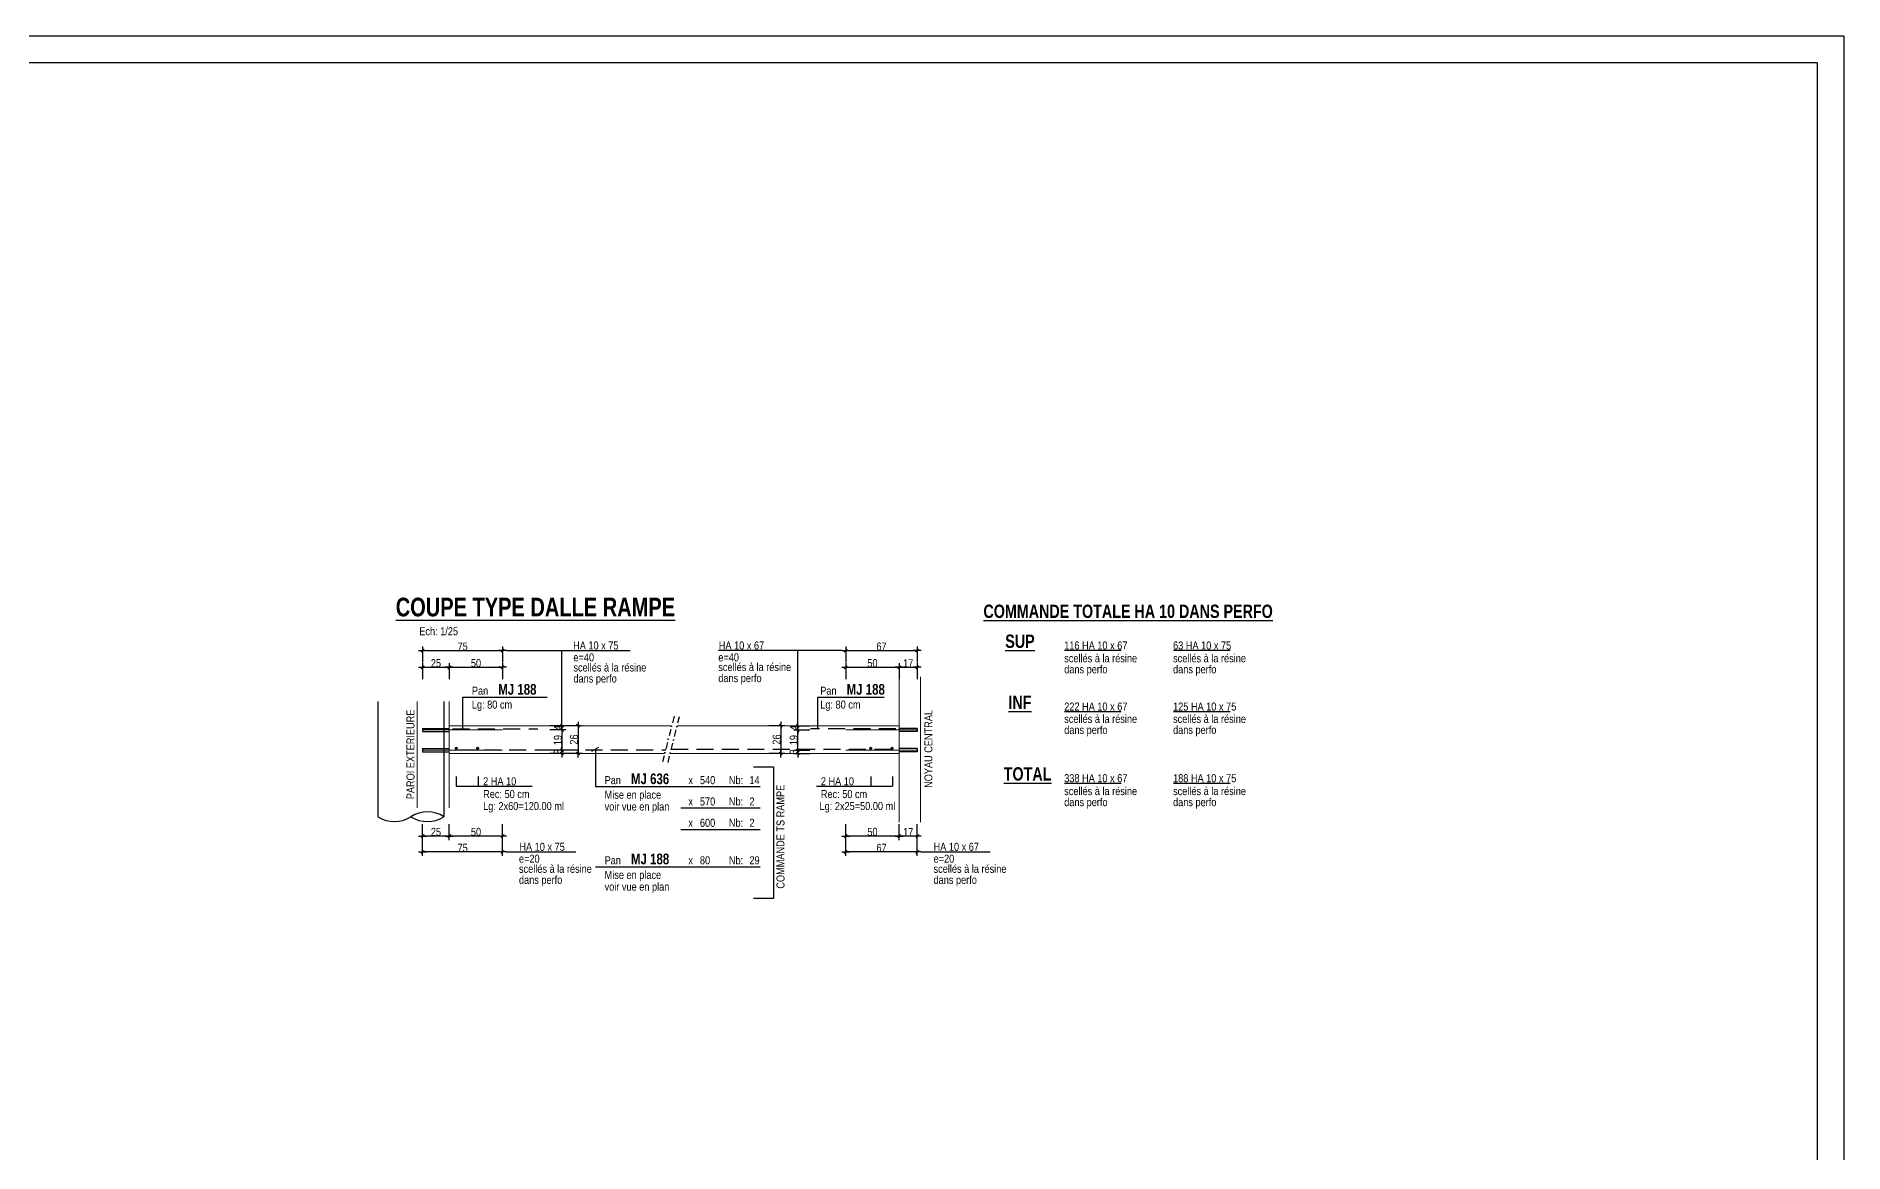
# Model space of a CAD drawing. Header units: metres. Extents: x 41786 to 48013, y -141861 to -137661.
# Drawn here: x 44625 to 48013, y -139754 to -137661 of the extents above; entities that cross this region are included whole.
import ezdxf
from ezdxf.enums import TextEntityAlignment as Align

# ---------------------------------------------------------------- set-up
doc = ezdxf.new("R2010")
doc.units = ezdxf.units.M
doc.header["$PDMODE"] = 65
doc.linetypes.add('INTERROMPU2', pattern=[9.525, 6.35, -3.175])
doc.linetypes.add('TIRETPTX2', pattern=[50.8, 25.4, -12.7, 0, -12.7])
for name, color, linetype in [('01-Cad  2', 1, 'Continuous'), ('01_cote_gen', 4, 'Continuous'), ('01_isolant ext', 2, 'TIRETPTX2'), ('01_linteaux', 3, 'Continuous'), ('01_murs_coup', 5, 'Continuous'), ('01_murs_sup', 2, 'INTERROMPU2'), ('01_texte', 230, 'Continuous'), ('AA_COTES', 2, 'Continuous')]:
    doc.layers.add(name, color=color, linetype=linetype)
doc.styles.add('ARIAL NA', font='ARIALN.TTF')
doc.styles.add('impact', font='impact.ttf')
doc.styles.add('STYLE2', font='ARIALN.TTF')
doc.dimstyles.new('JB25', dxfattribs={"dimscale": 0.1, "dimtxt": 150, "dimasz": 15, "dimexe": 0.1, "dimexo": 0.1, "dimgap": 0.09, "dimtad": 1, "dimdec": 1, "dimlfac": 0.5, "dimdsep": 46, "dimtxsty": 'STYLE2', "dimblk1": 'BOND_G', "dimblk2": 'BOND_D', "dimsah": 1, "dimcen": 1.5, "dimdle": 0.01, "dimse1": 1, "dimse2": 1, "dimclrd": 4, "dimclre": 2, "dimclrt": 6, "dimazin": 2, "dimtfac": 2.333333, "dimtdec": 1, "dimtix": 1, "dimtmove": 2, "dimatfit": 3, "dimldrblk": 'BOND_G', "dimfxl": 1, "dimtolj": 1, "dimtzin": 0, "dimarcsym": 0})

# ---------------------------------------------------------------- blocks, each defined once
blk = doc.blocks.new('BOND_G')
at = {"layer": 'AA_COTES', "color": 0}
for p, q in [((5, 0), (-5, 0)), ((1.8, 1.8), (-1.8, -1.8)), ((0, -5), (0, 15))]:
    blk.add_line(p, q, dxfattribs=at)
blk = doc.blocks.new('BOND_D')
at = {"layer": 'AA_COTES', "color": 0}
for p, q in [((5, 0), (-5, 0)), ((-1.8, -1.8), (1.8, 1.8)), ((0, 5), (0, -15))]:
    blk.add_line(p, q, dxfattribs=at)
blk = doc.blocks.new('*D2')
at = {"layer": '01_cote_gen', "color": 4, "lineweight": -2, "transparency": 16777216}
blk.add_line((45350.7, -138843.6), (45397.7, -138843.6), dxfattribs=at)
at = {"layer": 'DEFPOINTS', "color": 0, "lineweight": 0, "transparency": 16777216}
for p in [(45399.2, -138843.6), (45399.2, -138868.9), (45349.2, -138962.9)]:
    blk.add_point(p, dxfattribs=at)
at = {"layer": '01_cote_gen', "color": 4, "lineweight": -2, "transparency": 16777216, "xscale": 1.5, "yscale": 1.5, "zscale": 1.5, "rotation": 180}
blk.add_blockref('BOND_G', (45349.2, -138843.6), dxfattribs=at)
at = {"layer": '01_cote_gen', "color": 4, "lineweight": -2, "transparency": 16777216, "xscale": 1.5, "yscale": 1.5, "zscale": 1.5}
blk.add_blockref('BOND_D', (45399.2, -138843.6), dxfattribs=at)
at = {"layer": '01_cote_gen', "color": 6, "lineweight": 0, "transparency": 16777216, "insert": (45374.2, -138835.9), "char_height": 15, "attachment_point": 5, "style": 'STYLE2'}
blk.add_mtext('\\A1;25', dxfattribs=at)
blk = doc.blocks.new('*D3')
at = {"layer": '01_cote_gen', "color": 4, "lineweight": -2, "transparency": 16777216}
blk.add_line((45400.7, -138843.6), (45497.7, -138843.6), dxfattribs=at)
at = {"layer": 'DEFPOINTS', "color": 0, "lineweight": 0, "transparency": 16777216}
for p in [(45399.2, -138851.1), (45499.2, -138843.6), (45499.2, -138959.9)]:
    blk.add_point(p, dxfattribs=at)
at = {"layer": '01_cote_gen', "color": 4, "lineweight": -2, "transparency": 16777216, "xscale": 1.5, "yscale": 1.5, "zscale": 1.5, "rotation": 180}
blk.add_blockref('BOND_G', (45399.2, -138843.6), dxfattribs=at)
at = {"layer": '01_cote_gen', "color": 4, "lineweight": -2, "transparency": 16777216, "xscale": 1.5, "yscale": 1.5, "zscale": 1.5}
blk.add_blockref('BOND_D', (45499.2, -138843.6), dxfattribs=at)
at = {"layer": '01_cote_gen', "color": 6, "lineweight": 0, "transparency": 16777216, "insert": (45449.2, -138835.9), "char_height": 15, "attachment_point": 5, "style": 'STYLE2'}
blk.add_mtext('\\A1;50', dxfattribs=at)
blk = doc.blocks.new('*D4')
at = {"layer": '01_cote_gen', "color": 4, "lineweight": -2, "transparency": 16777216}
blk.add_line((45350.7, -138812.4), (45497.7, -138812.4), dxfattribs=at)
at = {"layer": 'DEFPOINTS', "color": 0, "lineweight": 0, "transparency": 16777216}
for p in [(45499.2, -138812.4), (45349.2, -138866.1), (45499.2, -138866.1)]:
    blk.add_point(p, dxfattribs=at)
at = {"layer": '01_cote_gen', "color": 4, "lineweight": -2, "transparency": 16777216, "xscale": 1.5, "yscale": 1.5, "zscale": 1.5, "rotation": 180}
blk.add_blockref('BOND_G', (45349.2, -138812.4), dxfattribs=at)
at = {"layer": '01_cote_gen', "color": 4, "lineweight": -2, "transparency": 16777216, "xscale": 1.5, "yscale": 1.5, "zscale": 1.5}
blk.add_blockref('BOND_D', (45499.2, -138812.4), dxfattribs=at)
at = {"layer": '01_cote_gen', "color": 6, "lineweight": 0, "transparency": 16777216, "insert": (45424.2, -138804.8), "char_height": 15, "attachment_point": 5, "style": 'STYLE2'}
blk.add_mtext('\\A1;75', dxfattribs=at)
blk = doc.blocks.new('*D5')
at = {"layer": '01_cote_gen', "color": 4, "lineweight": -2, "transparency": 16777216}
blk.add_line((46243.7, -138843.6), (46274.7, -138843.6), dxfattribs=at)
at = {"layer": 'DEFPOINTS', "color": 0, "lineweight": 0, "transparency": 16777216}
for p in [(46276.2, -138843.6), (46242.2, -138901.3), (46276.2, -138942.9)]:
    blk.add_point(p, dxfattribs=at)
at = {"layer": '01_cote_gen', "color": 4, "lineweight": -2, "transparency": 16777216, "xscale": 1.5, "yscale": 1.5, "zscale": 1.5, "rotation": 180}
blk.add_blockref('BOND_G', (46242.2, -138843.6), dxfattribs=at)
at = {"layer": '01_cote_gen', "color": 4, "lineweight": -2, "transparency": 16777216, "xscale": 1.5, "yscale": 1.5, "zscale": 1.5}
blk.add_blockref('BOND_D', (46276.2, -138843.6), dxfattribs=at)
at = {"layer": '01_cote_gen', "color": 6, "lineweight": 0, "transparency": 16777216, "insert": (46259.2, -138836), "char_height": 15, "attachment_point": 5, "style": 'STYLE2'}
blk.add_mtext('\\A1;17', dxfattribs=at)
blk = doc.blocks.new('*D6')
at = {"layer": '01_cote_gen', "color": 4, "lineweight": -2, "transparency": 16777216}
for p, q in [((45610.3, -138951.6), (45610.3, -138950.1)), ((45610.3, -138961.1), (45610.3, -138953.1)), ((45610.3, -138962.6), (45610.3, -138964.1))]:
    blk.add_line(p, q, dxfattribs=at)
at = {"layer": 'DEFPOINTS', "color": 0, "lineweight": 0, "transparency": 16777216}
for p in [(45531, -138961.1), (45575.7, -138953.1), (45610.3, -138953.1)]:
    blk.add_point(p, dxfattribs=at)
at = {"layer": '01_cote_gen', "color": 4, "lineweight": -2, "transparency": 16777216, "xscale": 1.5, "yscale": 1.5, "zscale": 1.5}
for name, p, rotation in [('BOND_D', (45610.3, -138953.1), 270), ('BOND_G', (45610.3, -138961.1), 90)]:
    blk.add_blockref(name, p, dxfattribs=dict(at, rotation=rotation))
at = {"layer": '01_cote_gen', "color": 6, "lineweight": 0, "transparency": 16777216, "insert": (45602.8, -138957.1), "char_height": 15, "attachment_point": 5, "rotation": 90, "style": 'STYLE2'}
blk.add_mtext('\\A1;4', dxfattribs=at)
blk = doc.blocks.new('*D7')
at = {"layer": '01_cote_gen', "color": 4, "lineweight": -2, "transparency": 16777216}
blk.add_line((45610.3, -138962.6), (45610.3, -138997.6), dxfattribs=at)
at = {"layer": 'DEFPOINTS', "color": 0, "lineweight": 0, "transparency": 16777216}
for p in [(45590.5, -138961.1), (45531, -138999.1), (45610.3, -138999.1)]:
    blk.add_point(p, dxfattribs=at)
at = {"layer": '01_cote_gen', "color": 4, "lineweight": -2, "transparency": 16777216, "xscale": 1.5, "yscale": 1.5, "zscale": 1.5}
for name, p, rotation in [('BOND_G', (45610.3, -138961.1), 90), ('BOND_D', (45610.3, -138999.1), 270)]:
    blk.add_blockref(name, p, dxfattribs=dict(at, rotation=rotation))
at = {"layer": '01_cote_gen', "color": 6, "lineweight": 0, "transparency": 16777216, "insert": (45602.7, -138980.1), "char_height": 15, "attachment_point": 5, "rotation": 90, "style": 'STYLE2'}
blk.add_mtext('\\A1;19', dxfattribs=at)
blk = doc.blocks.new('*D8')
at = {"layer": '01_cote_gen', "color": 4, "lineweight": -2, "transparency": 16777216}
for p, q in [((45610.3, -138997.6), (45610.3, -138996.1)), ((45610.3, -139005.1), (45610.3, -138999.1)), ((45610.3, -139006.6), (45610.3, -139008.1))]:
    blk.add_line(p, q, dxfattribs=at)
at = {"layer": 'DEFPOINTS', "color": 0, "lineweight": 0, "transparency": 16777216}
for p in [(45599.6, -138999.1), (45599.6, -139005.1), (45610.3, -138999.1)]:
    blk.add_point(p, dxfattribs=at)
at = {"layer": '01_cote_gen', "color": 4, "lineweight": -2, "transparency": 16777216, "xscale": 1.5, "yscale": 1.5, "zscale": 1.5}
for name, p, rotation in [('BOND_D', (45610.3, -138999.1), 270), ('BOND_G', (45610.3, -139005.1), 90)]:
    blk.add_blockref(name, p, dxfattribs=dict(at, rotation=rotation))
at = {"layer": '01_cote_gen', "color": 6, "lineweight": 0, "transparency": 16777216, "insert": (45602.7, -139002.1), "char_height": 15, "attachment_point": 5, "rotation": 90, "style": 'STYLE2'}
blk.add_mtext('\\A1;3', dxfattribs=at)
blk = doc.blocks.new('*D9')
at = {"layer": '01_cote_gen', "color": 4, "lineweight": -2, "transparency": 16777216}
blk.add_line((45640.6, -138954.6), (45640.6, -139003.6), dxfattribs=at)
at = {"layer": 'DEFPOINTS', "color": 0, "lineweight": 0, "transparency": 16777216}
for p in [(45651.2, -138953.1), (45640.6, -139005.1), (45645.9, -139005.1)]:
    blk.add_point(p, dxfattribs=at)
at = {"layer": '01_cote_gen', "color": 4, "lineweight": -2, "transparency": 16777216, "xscale": 1.5, "yscale": 1.5, "zscale": 1.5}
for name, p, rotation in [('BOND_G', (45640.6, -138953.1), 90), ('BOND_D', (45640.6, -139005.1), 270)]:
    blk.add_blockref(name, p, dxfattribs=dict(at, rotation=rotation))
at = {"layer": '01_cote_gen', "color": 6, "lineweight": 0, "transparency": 16777216, "insert": (45632.9, -138979.1), "char_height": 15, "attachment_point": 5, "rotation": 90, "style": 'STYLE2'}
blk.add_mtext('\\A1;26', dxfattribs=at)
blk = doc.blocks.new('*D10')
at = {"layer": '01_cote_gen', "color": 4, "lineweight": -2, "transparency": 16777216}
blk.add_line((46020.5, -138954.6), (46020.5, -139003.6), dxfattribs=at)
at = {"layer": 'DEFPOINTS', "color": 0, "lineweight": 0, "transparency": 16777216}
for p in [(46009.8, -138953.1), (46015.2, -139005.1), (46020.5, -139005.1)]:
    blk.add_point(p, dxfattribs=at)
at = {"layer": '01_cote_gen', "color": 4, "lineweight": -2, "transparency": 16777216, "xscale": 1.5, "yscale": 1.5, "zscale": 1.5}
for name, p, rotation in [('BOND_G', (46020.5, -138953.1), 90), ('BOND_D', (46020.5, -139005.1), 270)]:
    blk.add_blockref(name, p, dxfattribs=dict(at, rotation=rotation))
at = {"layer": '01_cote_gen', "color": 6, "lineweight": 0, "transparency": 16777216, "insert": (46012.8, -138979.1), "char_height": 15, "attachment_point": 5, "rotation": 90, "style": 'STYLE2'}
blk.add_mtext('\\A1;26', dxfattribs=at)
blk = doc.blocks.new('*D11')
at = {"layer": '01_cote_gen', "color": 4, "lineweight": -2, "transparency": 16777216}
for p, q in [((46052.4, -138997.6), (46052.4, -138996.1)), ((46052.4, -138999.1), (46052.4, -139005.1)), ((46052.4, -139006.6), (46052.4, -139008.1))]:
    blk.add_line(p, q, dxfattribs=at)
at = {"layer": 'DEFPOINTS', "color": 0, "lineweight": 0, "transparency": 16777216}
for p in [(46052.4, -139005.1), (46087.7, -138999.1), (46097.2, -139005.1)]:
    blk.add_point(p, dxfattribs=at)
at = {"layer": '01_cote_gen', "color": 4, "lineweight": -2, "transparency": 16777216, "xscale": 1.5, "yscale": 1.5, "zscale": 1.5}
for name, p, rotation in [('BOND_G', (46052.4, -138999.1), 270), ('BOND_D', (46052.4, -139005.1), 90)]:
    blk.add_blockref(name, p, dxfattribs=dict(at, rotation=rotation))
at = {"layer": '01_cote_gen', "color": 6, "lineweight": 0, "transparency": 16777216, "insert": (46044.7, -139002.1), "char_height": 15, "attachment_point": 5, "rotation": 90, "style": 'STYLE2'}
blk.add_mtext('\\A1;3', dxfattribs=at)
blk = doc.blocks.new('*D12')
at = {"layer": '01_cote_gen', "color": 4, "lineweight": -2, "transparency": 16777216}
blk.add_line((46052.4, -138997.6), (46052.4, -138962.6), dxfattribs=at)
at = {"layer": 'DEFPOINTS', "color": 0, "lineweight": 0, "transparency": 16777216}
for p in [(46052.4, -138961.1), (46104.9, -138961.1), (46087.7, -138999.1)]:
    blk.add_point(p, dxfattribs=at)
at = {"layer": '01_cote_gen', "color": 4, "lineweight": -2, "transparency": 16777216, "xscale": 1.5, "yscale": 1.5, "zscale": 1.5}
for name, p, rotation in [('BOND_D', (46052.4, -138961.1), 90), ('BOND_G', (46052.4, -138999.1), 270)]:
    blk.add_blockref(name, p, dxfattribs=dict(at, rotation=rotation))
at = {"layer": '01_cote_gen', "color": 6, "lineweight": 0, "transparency": 16777216, "insert": (46044.7, -138980.1), "char_height": 15, "attachment_point": 5, "rotation": 90, "style": 'STYLE2'}
blk.add_mtext('\\A1;19', dxfattribs=at)
blk = doc.blocks.new('*D13')
at = {"layer": '01_cote_gen', "color": 4, "lineweight": -2, "transparency": 16777216}
for p, q in [((46052.4, -138951.6), (46052.4, -138950.1)), ((46052.4, -138953.1), (46052.4, -138961.1)), ((46052.4, -138962.6), (46052.4, -138964.1))]:
    blk.add_line(p, q, dxfattribs=at)
at = {"layer": 'DEFPOINTS', "color": 0, "lineweight": 0, "transparency": 16777216}
for p in [(46052.4, -138961.1), (46099.2, -138953.1), (46099.2, -138961.1)]:
    blk.add_point(p, dxfattribs=at)
at = {"layer": '01_cote_gen', "color": 4, "lineweight": -2, "transparency": 16777216, "xscale": 1.5, "yscale": 1.5, "zscale": 1.5}
for name, p, rotation in [('BOND_G', (46052.4, -138953.1), 270), ('BOND_D', (46052.4, -138961.1), 90)]:
    blk.add_blockref(name, p, dxfattribs=dict(at, rotation=rotation))
at = {"layer": '01_cote_gen', "color": 6, "lineweight": 0, "transparency": 16777216, "insert": (46044.9, -138957.1), "char_height": 15, "attachment_point": 5, "rotation": 90, "style": 'STYLE2'}
blk.add_mtext('\\A1;4', dxfattribs=at)
blk = doc.blocks.new('*D14')
at = {"layer": '01_cote_gen', "color": 4, "lineweight": -2, "transparency": 16777216}
blk.add_line((45497.7, -139159.9), (45400.7, -139159.9), dxfattribs=at)
at = {"layer": 'DEFPOINTS', "color": 0, "lineweight": 0, "transparency": 16777216}
for p in [(45499.2, -138961.1), (45399.2, -139029.5), (45399.2, -139159.9)]:
    blk.add_point(p, dxfattribs=at)
at = {"layer": '01_cote_gen', "color": 4, "lineweight": -2, "transparency": 16777216, "xscale": 1.5, "yscale": 1.5, "zscale": 1.5, "rotation": 180}
blk.add_blockref('BOND_D', (45399.2, -139159.9), dxfattribs=at)
at = {"layer": '01_cote_gen', "color": 4, "lineweight": -2, "transparency": 16777216, "xscale": 1.5, "yscale": 1.5, "zscale": 1.5}
blk.add_blockref('BOND_G', (45499.2, -139159.9), dxfattribs=at)
at = {"layer": '01_cote_gen', "color": 6, "lineweight": 0, "transparency": 16777216, "insert": (45449.2, -139152.2), "char_height": 15, "attachment_point": 5, "style": 'STYLE2'}
blk.add_mtext('\\A1;50', dxfattribs=at)
blk = doc.blocks.new('*D15')
at = {"layer": '01_cote_gen', "color": 4, "lineweight": -2, "transparency": 16777216}
blk.add_line((45397.7, -139159.9), (45350.7, -139159.9), dxfattribs=at)
at = {"layer": 'DEFPOINTS', "color": 0, "lineweight": 0, "transparency": 16777216}
for p in [(45349.2, -138851.1), (45399.2, -138851.1), (45349.2, -139159.9)]:
    blk.add_point(p, dxfattribs=at)
at = {"layer": '01_cote_gen', "color": 4, "lineweight": -2, "transparency": 16777216, "xscale": 1.5, "yscale": 1.5, "zscale": 1.5, "rotation": 180}
blk.add_blockref('BOND_D', (45349.2, -139159.9), dxfattribs=at)
at = {"layer": '01_cote_gen', "color": 4, "lineweight": -2, "transparency": 16777216, "xscale": 1.5, "yscale": 1.5, "zscale": 1.5}
blk.add_blockref('BOND_G', (45399.2, -139159.9), dxfattribs=at)
at = {"layer": '01_cote_gen', "color": 6, "lineweight": 0, "transparency": 16777216, "insert": (45374.2, -139152.2), "char_height": 15, "attachment_point": 5, "style": 'STYLE2'}
blk.add_mtext('\\A1;25', dxfattribs=at)
blk = doc.blocks.new('*D16')
at = {"layer": '01_cote_gen', "color": 4, "lineweight": -2, "transparency": 16777216}
blk.add_line((45497.7, -139189.7), (45350.7, -139189.7), dxfattribs=at)
at = {"layer": 'DEFPOINTS', "color": 0, "lineweight": 0, "transparency": 16777216}
for p in [(45349.2, -139137.4), (45499.2, -139137.4), (45349.2, -139189.7)]:
    blk.add_point(p, dxfattribs=at)
at = {"layer": '01_cote_gen', "color": 4, "lineweight": -2, "transparency": 16777216, "xscale": 1.5, "yscale": 1.5, "zscale": 1.5, "rotation": 180}
blk.add_blockref('BOND_D', (45349.2, -139189.7), dxfattribs=at)
at = {"layer": '01_cote_gen', "color": 4, "lineweight": -2, "transparency": 16777216, "xscale": 1.5, "yscale": 1.5, "zscale": 1.5}
blk.add_blockref('BOND_G', (45499.2, -139189.7), dxfattribs=at)
at = {"layer": '01_cote_gen', "color": 6, "lineweight": 0, "transparency": 16777216, "insert": (45424.2, -139182.1), "char_height": 15, "attachment_point": 5, "style": 'STYLE2'}
blk.add_mtext('\\A1;75', dxfattribs=at)
blk = doc.blocks.new('*D17')
at = {"layer": '01_cote_gen', "color": 4, "lineweight": -2, "transparency": 16777216}
blk.add_line((46143.7, -138843.6), (46240.7, -138843.6), dxfattribs=at)
at = {"layer": 'DEFPOINTS', "color": 0, "lineweight": 0, "transparency": 16777216}
for p in [(46242.2, -138843.6), (46242.2, -138909.4), (46142.2, -138961.1)]:
    blk.add_point(p, dxfattribs=at)
at = {"layer": '01_cote_gen', "color": 4, "lineweight": -2, "transparency": 16777216, "xscale": 1.5, "yscale": 1.5, "zscale": 1.5, "rotation": 180}
blk.add_blockref('BOND_G', (46142.2, -138843.6), dxfattribs=at)
at = {"layer": '01_cote_gen', "color": 4, "lineweight": -2, "transparency": 16777216, "xscale": 1.5, "yscale": 1.5, "zscale": 1.5}
blk.add_blockref('BOND_D', (46242.2, -138843.6), dxfattribs=at)
at = {"layer": '01_cote_gen', "color": 6, "lineweight": 0, "transparency": 16777216, "insert": (46192.2, -138835.9), "char_height": 15, "attachment_point": 5, "style": 'STYLE2'}
blk.add_mtext('\\A1;50', dxfattribs=at)
blk = doc.blocks.new('*D18')
at = {"layer": '01_cote_gen', "color": 4, "lineweight": -2, "transparency": 16777216}
blk.add_line((46143.7, -138812.4), (46274.7, -138812.4), dxfattribs=at)
at = {"layer": 'DEFPOINTS', "color": 0, "lineweight": 0, "transparency": 16777216}
for p in [(46276.2, -138812.4), (46142.2, -138857.4), (46276.2, -138851.1)]:
    blk.add_point(p, dxfattribs=at)
at = {"layer": '01_cote_gen', "color": 4, "lineweight": -2, "transparency": 16777216, "xscale": 1.5, "yscale": 1.5, "zscale": 1.5, "rotation": 180}
blk.add_blockref('BOND_G', (46142.2, -138812.4), dxfattribs=at)
at = {"layer": '01_cote_gen', "color": 4, "lineweight": -2, "transparency": 16777216, "xscale": 1.5, "yscale": 1.5, "zscale": 1.5}
blk.add_blockref('BOND_D', (46276.2, -138812.4), dxfattribs=at)
at = {"layer": '01_cote_gen', "color": 6, "lineweight": 0, "transparency": 16777216, "insert": (46209.2, -138804.8), "char_height": 15, "attachment_point": 5, "style": 'STYLE2'}
blk.add_mtext('\\A1;67', dxfattribs=at)
blk = doc.blocks.new('*D19')
at = {"layer": '01_cote_gen', "color": 4, "lineweight": -2, "transparency": 16777216}
blk.add_line((46274.7, -139159.9), (46243.7, -139159.9), dxfattribs=at)
at = {"layer": 'DEFPOINTS', "color": 0, "lineweight": 0, "transparency": 16777216}
for p in [(46276.2, -139002.1), (46242.2, -139040.2), (46242.2, -139159.9)]:
    blk.add_point(p, dxfattribs=at)
at = {"layer": '01_cote_gen', "color": 4, "lineweight": -2, "transparency": 16777216, "xscale": 1.5, "yscale": 1.5, "zscale": 1.5, "rotation": 180}
blk.add_blockref('BOND_D', (46242.2, -139159.9), dxfattribs=at)
at = {"layer": '01_cote_gen', "color": 4, "lineweight": -2, "transparency": 16777216, "xscale": 1.5, "yscale": 1.5, "zscale": 1.5}
blk.add_blockref('BOND_G', (46276.2, -139159.9), dxfattribs=at)
at = {"layer": '01_cote_gen', "color": 6, "lineweight": 0, "transparency": 16777216, "insert": (46259.2, -139152.4), "char_height": 15, "attachment_point": 5, "style": 'STYLE2'}
blk.add_mtext('\\A1;17', dxfattribs=at)
blk = doc.blocks.new('*D20')
at = {"layer": '01_cote_gen', "color": 4, "lineweight": -2, "transparency": 16777216}
blk.add_line((46240.7, -139159.9), (46143.7, -139159.9), dxfattribs=at)
at = {"layer": 'DEFPOINTS', "color": 0, "lineweight": 0, "transparency": 16777216}
for p in [(46142.2, -138999.1), (46242.2, -139037.8), (46142.2, -139159.9)]:
    blk.add_point(p, dxfattribs=at)
at = {"layer": '01_cote_gen', "color": 4, "lineweight": -2, "transparency": 16777216, "xscale": 1.5, "yscale": 1.5, "zscale": 1.5, "rotation": 180}
blk.add_blockref('BOND_D', (46142.2, -139159.9), dxfattribs=at)
at = {"layer": '01_cote_gen', "color": 4, "lineweight": -2, "transparency": 16777216, "xscale": 1.5, "yscale": 1.5, "zscale": 1.5}
blk.add_blockref('BOND_G', (46242.2, -139159.9), dxfattribs=at)
at = {"layer": '01_cote_gen', "color": 6, "lineweight": 0, "transparency": 16777216, "insert": (46192.2, -139152.2), "char_height": 15, "attachment_point": 5, "style": 'STYLE2'}
blk.add_mtext('\\A1;50', dxfattribs=at)
blk = doc.blocks.new('*D21')
at = {"layer": '01_cote_gen', "color": 4, "lineweight": -2, "transparency": 16777216}
blk.add_line((46274.7, -139189.7), (46143.7, -139189.7), dxfattribs=at)
at = {"layer": 'DEFPOINTS', "color": 0, "lineweight": 0, "transparency": 16777216}
for p in [(46142.2, -139152.4), (46276.2, -139152.4), (46142.2, -139189.7)]:
    blk.add_point(p, dxfattribs=at)
at = {"layer": '01_cote_gen', "color": 4, "lineweight": -2, "transparency": 16777216, "xscale": 1.5, "yscale": 1.5, "zscale": 1.5, "rotation": 180}
blk.add_blockref('BOND_D', (46142.2, -139189.7), dxfattribs=at)
at = {"layer": '01_cote_gen', "color": 4, "lineweight": -2, "transparency": 16777216, "xscale": 1.5, "yscale": 1.5, "zscale": 1.5}
blk.add_blockref('BOND_G', (46276.2, -139189.7), dxfattribs=at)
at = {"layer": '01_cote_gen', "color": 6, "lineweight": 0, "transparency": 16777216, "insert": (46209.2, -139182.1), "char_height": 15, "attachment_point": 5, "style": 'STYLE2'}
blk.add_mtext('\\A1;67', dxfattribs=at)

msp = doc.modelspace()

# ---------------------------------------------------------------- linework, layer by layer
at = {"layer": '01-Cad  2'}
for p, q in [((48012.67, -137660.75), (41785.52, -137660.75)), ((48012.67, -137660.75), (48012.67, -140375.75)), ((47962.67, -137710.75), (41835.52, -137710.75)), ((47962.67, -137710.75), (47962.67, -140375.75))]:
    msp.add_line(p, q, dxfattribs=at)
at = {"layer": '01_isolant ext', "ltscale": 0.5}
for p, q in [((45820.41, -138935.28), (45798.73, -139020.94)), ((45830.26, -138936.27), (45808.58, -139021.92))]:
    msp.add_line(p, q, dxfattribs=at)
at = {"layer": '01_linteaux'}
for p, q in [((45265.17, -138908.05), (45265.17, -139123.65)), ((45389.17, -138908.05), (45389.17, -139123.65)), ((45349.17, -138958.06), (45399.17, -138958.06)), ((45349.17, -138958.06), (45349.17, -138964.06)), ((45349.17, -138964.06), (45399.17, -138964.06)), ((46276.16, -138958.06), (46242.16, -138958.06)), ((46276.16, -138964.06), (46242.16, -138964.06)), ((46276.16, -138958.06), (46276.16, -138964.06)), ((45349.17, -138996.06), (45399.17, -138996.06)), ((45349.17, -138996.06), (45349.17, -139002.06)), ((46276.16, -138996.06), (46242.16, -138996.06)), ((46276.16, -138996.06), (46276.16, -139002.06)), ((45349.17, -139002.06), (45399.17, -139002.06)), ((46276.16, -139002.06), (46242.16, -139002.06))]:
    msp.add_line(p, q, dxfattribs=at)
at = {"layer": '01_linteaux', "const_width": 3, "flags": 128}
for points in [[(45410.84, -138995.65, 1), (45413.84, -138995.65, 1)], [(45450.84, -138995.65, 1), (45453.84, -138995.65, 1)], [(46190.49, -138995.65, -1), (46187.49, -138995.65, -1)], [(46230.49, -138995.65, -1), (46227.49, -138995.65, -1)]]:
    msp.add_lwpolyline(points, format="xyb", close=True, dxfattribs=at)
at = {"layer": '01_linteaux'}
for centre, start, end in [((45296.17, -139076.13), 236.87991, 303.12009), ((45358.17, -139171.16), 56.87991, 123.12009), ((45358.17, -139076.13), 236.87991, 303.12009)]:
    msp.add_arc(centre, 56.74, start, end, dxfattribs=at)
at = {"layer": '01_murs_coup', "linetype": 'Continuous', "lineweight": 5}
for p, q in [((46242.16, -138861.21), (46242.16, -139133.64)), ((46282.16, -138861.21), (46282.16, -139133.64)), ((45339.17, -138908.05), (45339.17, -139107.3)), ((45399.17, -138908.05), (45399.17, -139107.3)), ((45349.17, -138961.06), (45499.17, -138961.06)), ((45399.17, -138953.06), (45815.91, -138953.06)), ((45826.01, -138953.06), (46242.16, -138953.06)), ((46276.16, -138961.06), (46142.16, -138961.06)), ((45349.17, -138999.06), (45499.17, -138999.06)), ((45399.17, -139005.06), (45802.75, -139005.06)), ((45812.85, -139005.06), (46242.16, -139005.06)), ((46276.16, -138999.06), (46142.16, -138999.06))]:
    msp.add_line(p, q, dxfattribs=at)
at = {"layer": '01_murs_sup', "ltscale": 5}
for p, q in [((45405.17, -138959.06), (45565.17, -138959.06)), ((46236.16, -138959.06), (46076.16, -138959.06)), ((45416.32, -138998.06), (45804.77, -138998.06)), ((45814.88, -138997.06), (46225.86, -138997.06))]:
    msp.add_line(p, q, dxfattribs=at)
at = {"layer": '01_texte'}
for p, q in [((45506.67, -138812.43), (45738.15, -138812.43)), ((45610.34, -138950.06), (45610.34, -138812.43)), ((46134.66, -138812.43), (45903.93, -138812.43)), ((46052.41, -138945.56), (46052.41, -138812.43)), ((46658.38, -138812.43), (46552.19, -138812.43)), ((46862.38, -138812.43), (46756.19, -138812.43)), ((45424.29, -138959.06), (45424.29, -138899.65)), ((45424.29, -138899.65), (45582.91, -138899.65)), ((46089.09, -138899.65), (46214.43, -138899.65)), ((46089.09, -138899.65), (46089.09, -138959.06)), ((46658.38, -138926.89), (46552.19, -138926.89)), ((46862.38, -138926.89), (46756.19, -138926.89)), ((45666.63, -139000.79), (45679.36, -138993.32)), ((45672.99, -138997.06), (45672.99, -139067.33)), ((45969.29, -139030.15), (46006.91, -139030.15)), ((46006.91, -139030.15), (46006.91, -139276.88)), ((45412.34, -139048.56), (45412.34, -139066.53)), ((45453.09, -139048.56), (45453.09, -139066.53)), ((46189.18, -139048.56), (46189.18, -139066.53)), ((46229.93, -139048.56), (46229.93, -139066.53)), ((46658.38, -139061.17), (46552.19, -139061.17)), ((46862.38, -139061.17), (46756.19, -139061.17)), ((45412.34, -139066.53), (45554.36, -139066.53)), ((45672.99, -139067.33), (45981.77, -139067.33)), ((46087.51, -139066.53), (46229.53, -139066.53)), ((45833.05, -139107.33), (45981.77, -139107.33)), ((45833.05, -139147.33), (45981.77, -139147.33)), ((45506.67, -139189.73), (45636.09, -139189.73)), ((46283.66, -139189.73), (46413.07, -139189.73)), ((45672.99, -139217.57), (45981.77, -139217.57)), ((46006.91, -139276.88), (45969.29, -139276.88))]:
    msp.add_line(p, q, dxfattribs=at)

# ---------------------------------------------------------------- texts
at = {"layer": '01_texte', "style": 'impact'}
for s, height, p in [('%%UCOUPE TYPE DALLE RAMPE', 35, (45560.58, -138758.68)), ('%%UCOMMANDE TOTALE HA 10 DANS PERFO', 25, (46671.36, -138758.68)), ('%%USUP', 25, (46468.67, -138814.75)), ('%%UINF', 25, (46468.67, -138929.21)), ('%%UTOTAL', 25, (46482.91, -139063.49))]:
    msp.add_text(s, height=height, dxfattribs=at).set_placement(p, align=Align.BOTTOM_CENTER)
at = {"layer": '01_texte'}
for s, height, style, p in [('Ech: 1/25', 15, 'ARIAL NA', (45342.99, -138783.59)), ('e=40', 15, 'ARIAL NA', (45631.82, -138832.52)), (' HA 10 x 75', 15, 'ARIAL NA', (45626.52, -138810.26)), ('e=40', 15, 'ARIAL NA', (45903.33, -138832.52)), (' HA 10 x 67', 15, 'ARIAL NA', (45899.51, -138810.26)), ('scellés à la résine', 15, 'ARIAL NA', (46551.59, -138834.18)), ('116 HA 10 x 67', 15, 'ARIAL NA', (46551.59, -138810.26)), ('scellés à la résine', 15, 'ARIAL NA', (46755.59, -138834.18)), ('63 HA 10 x 75', 15, 'ARIAL NA', (46755.59, -138810.26)), ('scellés à la résine', 15, 'ARIAL NA', (45631.82, -138851.52)), ('dans perfo', 15, 'ARIAL NA', (45631.82, -138872.23)), ('scellés à la résine', 15, 'ARIAL NA', (45903.33, -138850.69)), ('dans perfo', 15, 'ARIAL NA', (45903.33, -138871.4)), ('dans perfo', 15, 'ARIAL NA', (46551.59, -138854.89)), ('dans perfo', 15, 'ARIAL NA', (46755.59, -138854.89)), ('Pan', 15, 'ARIAL NA', (45441.53, -138894.94)), ('MJ 188', 20, 'impact', (45491.04, -138894.94)), ('Pan', 15, 'ARIAL NA', (46094.39, -138894.94)), ('MJ 188', 20, 'impact', (46143.9, -138894.94)), ('Lg: 80 cm', 15, 'ARIAL NA', (45441.53, -138921.03)), ('Lg: 80 cm', 15, 'ARIAL NA', (46094.39, -138921.03)), ('222 HA 10 x 67', 15, 'ARIAL NA', (46551.59, -138924.72)), ('125 HA 10 x 75', 15, 'ARIAL NA', (46755.59, -138924.72)), ('scellés à la résine', 15, 'ARIAL NA', (46551.59, -138947.81)), ('dans perfo', 15, 'ARIAL NA', (46551.59, -138968.52)), ('scellés à la résine', 15, 'ARIAL NA', (46755.59, -138947.81)), ('dans perfo', 15, 'ARIAL NA', (46755.59, -138968.52)), ('2 HA 10', 15, 'ARIAL NA', (45462.64, -139064.79)), ('Pan', 15, 'ARIAL NA', (45690.23, -139062.62)), ('MJ 636', 20, 'impact', (45739.75, -139062.62)), ('x', 15, 'ARIAL NA', (45847.24, -139062.62)), ('540', 15, 'ARIAL NA', (45868.9, -139062.62)), ('Nb:', 15, 'ARIAL NA', (45923.19, -139062.62)), ('14', 15, 'ARIAL NA', (45961.69, -139062.62)), ('2 HA 10', 15, 'ARIAL NA', (46095.5, -139064.79)), ('338 HA 10 x 67', 15, 'ARIAL NA', (46551.59, -139058.99)), ('188 HA 10 x 75', 15, 'ARIAL NA', (46755.59, -139058.99)), ('Rec: 50 cm', 15, 'ARIAL NA', (45462.64, -139088.74)), ('Lg: 2x60=120.00 ml', 15, 'ARIAL NA', (45462.64, -139111.19)), ('voir vue en plan', 15, 'ARIAL NA', (45690.23, -139112.09)), ('Mise en place  ', 15, 'ARIAL NA', (45690.23, -139089.96)), ('x', 15, 'ARIAL NA', (45847.24, -139102.62)), ('570', 15, 'ARIAL NA', (45868.9, -139102.62)), ('Nb:', 15, 'ARIAL NA', (45923.19, -139102.62)), ('2', 15, 'ARIAL NA', (45961.69, -139102.62)), ('Lg: 2x25=50.00 ml', 15, 'ARIAL NA', (46093.1, -139111.19)), ('Rec: 50 cm', 15, 'ARIAL NA', (46095.5, -139088.74)), ('scellés à la résine', 15, 'ARIAL NA', (46551.59, -139083.16)), ('dans perfo', 15, 'ARIAL NA', (46551.59, -139103.87)), ('scellés à la résine', 15, 'ARIAL NA', (46755.59, -139083.16)), ('dans perfo', 15, 'ARIAL NA', (46755.59, -139103.87)), ('x', 15, 'ARIAL NA', (45847.24, -139142.62)), ('600', 15, 'ARIAL NA', (45868.9, -139142.62)), ('Nb:', 15, 'ARIAL NA', (45923.19, -139142.62)), ('2', 15, 'ARIAL NA', (45961.69, -139142.62)), ('e=20', 15, 'ARIAL NA', (45529.76, -139209.82)), (' HA 10 x 75', 15, 'ARIAL NA', (45525.84, -139187.56)), ('Pan', 15, 'ARIAL NA', (45690.23, -139212.86)), ('MJ 188', 20, 'impact', (45739.75, -139212.86)), ('x', 15, 'ARIAL NA', (45847.24, -139212.86)), ('80', 15, 'ARIAL NA', (45868.9, -139212.86)), ('Nb:', 15, 'ARIAL NA', (45923.19, -139212.86)), ('29', 15, 'ARIAL NA', (45961.69, -139212.86)), ('e=20', 15, 'ARIAL NA', (46306.75, -139209.82)), ('  HA 10 x 67', 15, 'ARIAL NA', (46297.23, -139187.56)), ('scellés à la résine', 15, 'ARIAL NA', (45529.76, -139228.82)), ('dans perfo', 15, 'ARIAL NA', (45529.76, -139249.53)), ('Mise en place  ', 15, 'ARIAL NA', (45690.23, -139240.2)), ('scellés à la résine', 15, 'ARIAL NA', (46306.75, -139228.82)), ('dans perfo', 15, 'ARIAL NA', (46306.75, -139249.53)), ('voir vue en plan', 15, 'ARIAL NA', (45690.23, -139262.33))]:
    msp.add_text(s, height=height, dxfattribs=dict(at, style=style)).set_placement(p)
at = {"layer": '01_texte', "style": 'ARIAL NA'}
for s, p in [('PAROI EXTERIEURE', (45333.96, -139090.95)), ('NOYAU CENTRAL', (46304.55, -139069.67)), ('COMMANDE TS RAMPE', (46027.34, -139258.52))]:
    msp.add_text(s, height=15, rotation=90, dxfattribs=at).set_placement(p)

# ---------------------------------------------------------------- dimensions: what is measured, and where the dimension line sits
at = {"layer": '01_cote_gen', "lineweight": 0}
for base, p1, p2, picture, middle in [((46276.16, -138812.43), (46142.16, -138857.38), (46276.16, -138851.05), '*D18', (46209.16, -138804.76)), ((45499.17, -138812.43), (45349.17, -138866.05), (45499.17, -138866.05), '*D4', (45424.17, -138804.79)), ((45399.17, -138843.55), (45349.17, -138962.93), (45399.17, -138868.93), '*D2', (45374.17, -138835.88)), ((45499.17, -138843.55), (45399.17, -138851.05), (45499.17, -138959.93), '*D3', (45449.17, -138835.88)), ((46242.16, -138843.55), (46142.16, -138961.06), (46242.16, -138909.4), '*D17', (46192.16, -138835.88)), ((46276.16, -138843.55), (46242.16, -138901.35), (46276.16, -138942.93), '*D5', (46259.16, -138836.01)), ((45349.17, -139159.91), (45399.17, -138851.05), (45349.17, -138851.05), '*D15', (45374.17, -139152.24)), ((45399.17, -139159.91), (45499.17, -138961.06), (45399.17, -139029.51), '*D14', (45449.17, -139152.24)), ((46142.16, -139159.91), (46242.16, -139037.82), (46142.16, -138999.06), '*D20', (46192.16, -139152.24)), ((46242.16, -139159.91), (46276.16, -139002.06), (46242.16, -139040.25), '*D19', (46259.16, -139152.37)), ((45349.17, -139189.73), (45499.17, -139137.41), (45349.17, -139137.41), '*D16', (45424.17, -139182.09)), ((46142.16, -139189.73), (46276.16, -139152.41), (46142.16, -139152.41), '*D21', (46209.16, -139182.06))]:
    dim = msp.add_linear_dim(base=base, p1=p1, p2=p2, dimstyle='JB25', dxfattribs=at)
    dim.commit()
    dim.dimension.update_dxf_attribs({"geometry": picture, "text_midpoint": middle})
for base, p1, p2, picture, middle in [((45610.34, -138953.06), (45530.98, -138961.06), (45575.68, -138953.06), '*D6', (45602.83, -138957.06)), ((45610.34, -138999.06), (45590.48, -138961.06), (45530.98, -138999.06), '*D7', (45602.67, -138980.06)), ((45640.58, -139005.06), (45651.23, -138953.06), (45645.9, -139005.06), '*D9', (45632.91, -138979.06)), ((46020.49, -139005.06), (46009.84, -138953.06), (46015.16, -139005.06), '*D10', (46012.82, -138979.06)), ((46052.41, -138961.06), (46087.72, -138999.06), (46104.85, -138961.06), '*D12', (46044.75, -138980.06)), ((46052.41, -138961.06), (46099.2, -138953.06), (46099.2, -138961.06), '*D13', (46044.91, -138957.06)), ((45610.34, -138999.06), (45599.55, -139005.06), (45599.55, -138999.06), '*D8', (45602.67, -139002.06)), ((46052.41, -139005.06), (46087.72, -138999.06), (46097.22, -139005.06), '*D11', (46044.75, -139002.06))]:
    dim = msp.add_linear_dim(base=base, p1=p1, p2=p2, angle=90, dimstyle='JB25', dxfattribs=at)
    dim.commit()
    dim.dimension.update_dxf_attribs({"geometry": picture, "text_midpoint": middle})

doc.saveas('drawing.dxf')
